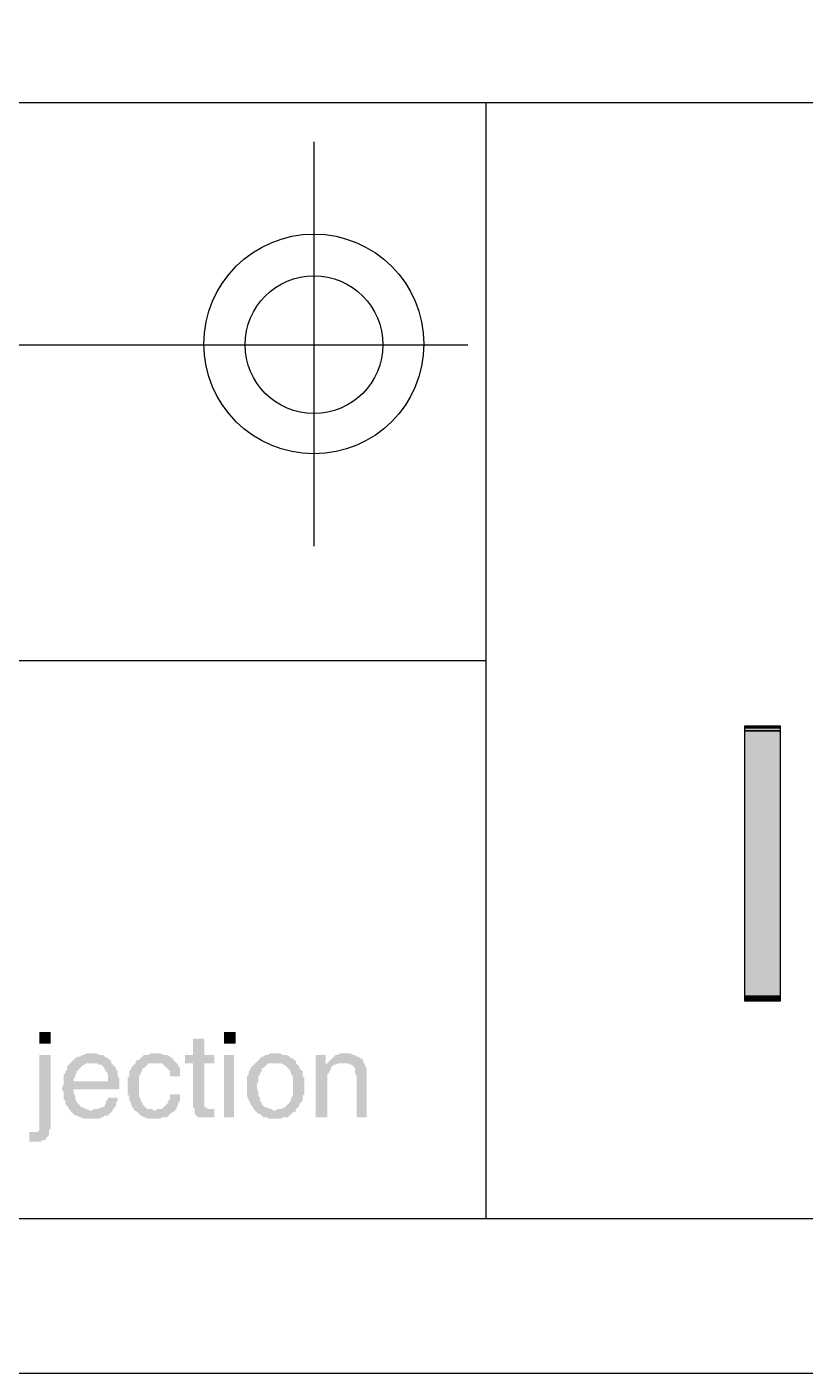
# Model space of a CAD drawing. Header units: millimetres. Extents: x 7018 to 13530, y 4187 to 5692.
# Drawn here: x 8321.88 to 8343.34, y 4951.87 to 4989 of the extents above; entities that cross this region are included whole.
import ezdxf

# ---------------------------------------------------------------- set-up
doc = ezdxf.new("R2010")
doc.units = ezdxf.units.MM

# ---------------------------------------------------------------- blocks, each defined once
blk = doc.blocks.new('fr')
at = {"transparency": 33554559}
blk.add_hatch(color=256, dxfattribs=at).paths.add_polyline_path([(1488.156, -437.24), (1488.156, -444.822), (1489.149, -444.822), (1489.149, -437.24)])
for points in [[(1488.201, -437.24), (1488.156, -437.24)], [(1489.149, -437.24), (1488.156, -437.24)], [(1489.149, -437.24), (1488.156, -437.24)], [(1489.149, -437.24), (1488.156, -437.24)], [(1489.149, -437.24), (1488.156, -437.24)], [(1489.149, -437.24), (1488.156, -437.24)], [(1489.149, -437.24), (1488.156, -437.24)], [(1489.149, -437.24), (1488.156, -437.24)], [(1489.149, -437.24), (1488.156, -437.24)], [(1489.149, -437.24), (1488.156, -437.24)], [(1489.149, -437.24), (1488.156, -437.24)], [(1489.149, -437.24), (1488.156, -437.24)], [(1489.149, -437.24), (1488.156, -437.24)], [(1489.149, -437.24), (1488.156, -437.24)], [(1489.149, -437.24), (1488.156, -437.24)], [(1489.149, -444.822), (1489.149, -437.24), (1488.156, -437.24), (1488.156, -444.822)], [(1489.149, -437.285), (1488.156, -437.285)], [(1489.149, -437.285), (1488.156, -437.285)], [(1488.246, -437.24), (1488.201, -437.24)], [(1488.291, -437.24), (1488.246, -437.24)], [(1488.337, -437.24), (1488.291, -437.24)], [(1488.427, -437.24), (1488.337, -437.24)], [(1488.562, -437.24), (1488.427, -437.24)], [(1488.788, -437.24), (1488.562, -437.24)], [(1488.878, -437.24), (1488.788, -437.24)], [(1488.968, -437.24), (1488.878, -437.24)], [(1489.014, -437.24), (1488.968, -437.24)], [(1489.059, -437.24), (1489.014, -437.24)], [(1489.104, -437.24), (1489.059, -437.24)], [(1489.149, -437.24), (1489.104, -437.24)], [(1489.149, -437.375), (1488.156, -437.375)], [(1489.149, -437.375), (1488.156, -437.375)], [(1489.149, -444.687), (1488.156, -444.687)], [(1489.149, -444.687), (1488.156, -444.687)], [(1489.149, -444.732), (1488.156, -444.732)], [(1489.149, -444.732), (1488.156, -444.732)], [(1489.149, -444.777), (1488.156, -444.777)], [(1489.149, -444.777), (1488.156, -444.777)], [(1489.149, -444.777), (1488.156, -444.777)], [(1489.149, -444.777), (1488.156, -444.777)], [(1489.149, -444.777), (1488.156, -444.777)], [(1489.149, -444.777), (1488.156, -444.777)], [(1489.149, -444.822), (1488.156, -444.822)], [(1489.149, -444.822), (1488.156, -444.822)], [(1489.149, -444.822), (1488.156, -444.822)], [(1489.149, -444.822), (1488.156, -444.822)], [(1488.201, -444.822), (1488.156, -444.822)], [(1488.246, -444.822), (1488.201, -444.822)], [(1488.291, -444.822), (1488.246, -444.822)], [(1488.337, -444.822), (1488.291, -444.822)], [(1488.472, -444.822), (1488.337, -444.822)], [(1488.698, -444.822), (1488.472, -444.822)], [(1488.788, -444.822), (1488.698, -444.822)], [(1488.923, -444.822), (1488.788, -444.822)], [(1489.014, -444.822), (1488.923, -444.822)], [(1489.059, -444.822), (1489.014, -444.822)], [(1489.104, -444.822), (1489.059, -444.822)], [(1489.149, -444.822), (1489.104, -444.822)]]:
    blk.add_lwpolyline(points, close=True)
blk.add_lwpolyline([(1489.149, -444.822), (1489.149, -444.777)])

msp = doc.modelspace()

# ---------------------------------------------------------------- hatches: boundary and pattern name
at = {"transparency": 33554559}
for points in [[(8322.533, 4960.961), (8322.533, 4961.277), (8322.217, 4961.277), (8322.217, 4960.961)], [(8326.776, 4961.096), (8326.46, 4961.096), (8326.46, 4960.645), (8326.234, 4960.645), (8326.234, 4960.419), (8326.46, 4960.419), (8326.46, 4959.201), (8326.505, 4959.156), (8326.505, 4959.02), (8326.55, 4958.975), (8326.55, 4958.975), (8326.595, 4958.93), (8327.046, 4958.93), (8327.046, 4959.156), (8326.866, 4959.156), (8326.821, 4959.201), (8326.776, 4959.201), (8326.776, 4960.419), (8327.046, 4960.419), (8327.046, 4960.645), (8326.776, 4960.645)], [(8327.633, 4960.961), (8327.633, 4961.277), (8327.317, 4961.277), (8327.317, 4960.961)], [(8322.533, 4960.645), (8322.217, 4960.645), (8322.217, 4958.569), (8322.172, 4958.524), (8321.946, 4958.524), (8321.946, 4958.253), (8322.262, 4958.253), (8322.307, 4958.298), (8322.398, 4958.298), (8322.398, 4958.343), (8322.443, 4958.388), (8322.488, 4958.434), (8322.488, 4958.569), (8322.533, 4958.614), (8322.533, 4958.704)], [(8323.661, 4960.69), (8323.526, 4960.69), (8323.436, 4960.645), (8323.391, 4960.645), (8323.346, 4960.6), (8323.3, 4960.6), (8323.21, 4960.555), (8323.165, 4960.51), (8323.12, 4960.465), (8323.075, 4960.419), (8323.797, 4960.419), (8323.887, 4960.374), (8323.932, 4960.374), (8323.977, 4960.329), (8324.023, 4960.284), (8324.023, 4960.239), (8324.068, 4960.194), (8324.113, 4960.103), (8324.113, 4959.923), (8323.165, 4959.923), (8322.894, 4959.878), (8322.894, 4959.833), (8322.849, 4959.742), (8322.849, 4959.697), (8322.894, 4959.607), (8322.894, 4959.427), (8322.939, 4959.381), (8322.939, 4959.291), (8322.984, 4959.246), (8323.03, 4959.201), (8323.03, 4959.156), (8323.075, 4959.111), (8323.075, 4959.111), (8323.12, 4959.065), (8323.165, 4959.02), (8323.21, 4958.975), (8323.255, 4958.975), (8323.346, 4958.93), (8323.391, 4958.93), (8323.436, 4958.885), (8323.887, 4958.885), (8323.932, 4958.93), (8323.977, 4958.93), (8324.023, 4958.975), (8324.113, 4958.975), (8324.158, 4959.02), (8324.203, 4959.065), (8324.248, 4959.111), (8323.616, 4959.111), (8323.526, 4959.156), (8323.481, 4959.156), (8323.436, 4959.201), (8323.391, 4959.201), (8323.346, 4959.246), (8323.3, 4959.291), (8323.3, 4959.291), (8323.255, 4959.336), (8323.21, 4959.427), (8323.21, 4959.517), (8323.165, 4959.607), (8323.165, 4959.697), (8324.429, 4959.697), (8324.429, 4960.013), (8324.384, 4960.058), (8324.384, 4960.194), (8324.338, 4960.239), (8324.338, 4960.284), (8324.293, 4960.329), (8324.248, 4960.374), (8324.203, 4960.419), (8324.203, 4960.465), (8324.158, 4960.51), (8324.113, 4960.555), (8324.023, 4960.6), (8323.977, 4960.645), (8323.887, 4960.645), (8323.797, 4960.69), (8323.752, 4960.69)], [(8325.422, 4960.69), (8325.286, 4960.69), (8325.241, 4960.645), (8325.106, 4960.645), (8325.061, 4960.6), (8325.015, 4960.555), (8324.97, 4960.51), (8324.925, 4960.51), (8324.88, 4960.465), (8324.88, 4960.419), (8325.602, 4960.419), (8325.647, 4960.374), (8325.692, 4960.329), (8325.738, 4960.284), (8325.783, 4960.239), (8325.828, 4960.194), (8325.828, 4960.058), (8326.099, 4960.058), (8326.099, 4960.284), (8326.053, 4960.329), (8326.053, 4960.374), (8326.008, 4960.419), (8325.963, 4960.465), (8325.918, 4960.51), (8325.918, 4960.555), (8325.873, 4960.555), (8325.828, 4960.6), (8325.738, 4960.645), (8325.647, 4960.645), (8325.557, 4960.69), (8325.512, 4960.69)], [(8327.588, 4958.93), (8327.588, 4960.645), (8327.317, 4960.645), (8327.317, 4958.93)], [(8328.716, 4960.69), (8328.581, 4960.69), (8328.536, 4960.645), (8328.445, 4960.645), (8328.4, 4960.6), (8328.355, 4960.6), (8328.31, 4960.555), (8328.265, 4960.51), (8328.22, 4960.465), (8328.175, 4960.419), (8328.175, 4960.419), (8328.13, 4960.374), (8328.084, 4960.329), (8328.039, 4960.284), (8328.039, 4960.239), (8327.994, 4960.194), (8327.994, 4960.103), (8327.949, 4960.058), (8327.949, 4959.788), (8327.949, 4959.517), (8327.994, 4959.427), (8327.994, 4959.381), (8328.039, 4959.336), (8328.039, 4959.291), (8328.084, 4959.246), (8328.13, 4959.156), (8328.175, 4959.111), (8328.716, 4959.111), (8328.671, 4959.111), (8328.626, 4959.156), (8328.581, 4959.156), (8328.491, 4959.201), (8328.445, 4959.201), (8328.4, 4959.246), (8328.355, 4959.291), (8328.355, 4959.336), (8328.31, 4959.381), (8328.31, 4959.472), (8328.265, 4959.517), (8328.265, 4959.652), (8328.22, 4959.697), (8328.22, 4959.833), (8328.265, 4959.923), (8328.265, 4960.058), (8328.31, 4960.103), (8328.31, 4960.149), (8328.355, 4960.194), (8328.355, 4960.284), (8328.4, 4960.284), (8328.445, 4960.329), (8328.491, 4960.374), (8328.536, 4960.419), (8328.716, 4960.419), (8329.303, 4960.465), (8329.258, 4960.51), (8329.213, 4960.555), (8329.168, 4960.555), (8329.122, 4960.6), (8329.032, 4960.645), (8328.942, 4960.645), (8328.852, 4960.69), (8328.807, 4960.69)], [(8330.115, 4960.645), (8329.845, 4960.645), (8329.845, 4958.93), (8330.16, 4958.93), (8330.16, 4959.833), (8330.16, 4960.103), (8330.206, 4960.149), (8330.251, 4960.239), (8330.251, 4960.284), (8330.251, 4960.284), (8330.296, 4960.329), (8330.341, 4960.374), (8330.115, 4960.374)], [(8330.657, 4960.69), (8330.522, 4960.69), (8330.431, 4960.645), (8330.386, 4960.645), (8330.341, 4960.6), (8330.296, 4960.555), (8330.251, 4960.51), (8330.206, 4960.465), (8330.115, 4960.374), (8330.386, 4960.374), (8330.476, 4960.419), (8330.612, 4960.419), (8331.153, 4960.465), (8331.153, 4960.51), (8331.108, 4960.555), (8331.063, 4960.555), (8331.018, 4960.6), (8330.973, 4960.6), (8330.928, 4960.645), (8330.883, 4960.645), (8330.792, 4960.69), (8330.747, 4960.69)], [(8323.075, 4960.419), (8323.075, 4960.419), (8323.03, 4960.374), (8322.984, 4960.329), (8322.984, 4960.239), (8322.939, 4960.194), (8322.939, 4960.149), (8322.894, 4960.103), (8322.894, 4959.878), (8323.165, 4959.923), (8323.165, 4959.968), (8323.21, 4960.058), (8323.21, 4960.103), (8323.255, 4960.149), (8323.255, 4960.194), (8323.3, 4960.239), (8323.346, 4960.284), (8323.391, 4960.329), (8323.436, 4960.374), (8323.481, 4960.374), (8323.526, 4960.419), (8323.661, 4960.419)], [(8324.88, 4960.419), (8324.835, 4960.374), (8324.79, 4960.329), (8324.745, 4960.284), (8324.745, 4960.239), (8324.7, 4960.194), (8324.7, 4960.058), (8324.654, 4960.013), (8324.654, 4959.562), (8324.7, 4959.517), (8324.7, 4959.381), (8324.745, 4959.336), (8324.745, 4959.291), (8324.79, 4959.201), (8324.835, 4959.156), (8324.835, 4959.111), (8325.422, 4959.111), (8325.376, 4959.111), (8325.331, 4959.156), (8325.196, 4959.156), (8325.151, 4959.201), (8325.106, 4959.246), (8325.061, 4959.291), (8325.061, 4959.336), (8325.015, 4959.381), (8325.015, 4959.427), (8324.97, 4959.517), (8324.97, 4960.058), (8325.015, 4960.103), (8325.015, 4960.149), (8325.061, 4960.239), (8325.061, 4960.284), (8325.106, 4960.284), (8325.151, 4960.329), (8325.196, 4960.374), (8325.241, 4960.419), (8325.422, 4960.419)], [(8329.303, 4960.465), (8328.716, 4960.419), (8328.897, 4960.419), (8328.942, 4960.374), (8328.987, 4960.374), (8329.032, 4960.329), (8329.077, 4960.284), (8329.122, 4960.239), (8329.168, 4960.149), (8329.168, 4960.103), (8329.213, 4960.058), (8329.213, 4959.517), (8329.168, 4959.472), (8329.168, 4959.427), (8329.122, 4959.336), (8329.077, 4959.291), (8329.077, 4959.291), (8329.032, 4959.246), (8328.987, 4959.201), (8328.897, 4959.156), (8328.807, 4959.156), (8328.716, 4959.111), (8328.175, 4959.111), (8328.22, 4959.065), (8328.265, 4959.02), (8328.31, 4959.02), (8328.355, 4958.975), (8328.4, 4958.93), (8328.491, 4958.93), (8328.536, 4958.885), (8328.897, 4958.885), (8328.942, 4958.93), (8329.077, 4958.93), (8329.122, 4958.975), (8329.168, 4959.02), (8329.213, 4959.065), (8329.258, 4959.065), (8329.303, 4959.111), (8329.303, 4959.156), (8329.348, 4959.201), (8329.393, 4959.246), (8329.393, 4959.291), (8329.438, 4959.336), (8329.484, 4959.381), (8329.484, 4959.517), (8329.529, 4959.562), (8329.529, 4959.788), (8329.529, 4960.013), (8329.484, 4960.058), (8329.484, 4960.194), (8329.438, 4960.239), (8329.393, 4960.284), (8329.393, 4960.329), (8329.348, 4960.374), (8329.303, 4960.419)], [(8331.153, 4960.465), (8330.612, 4960.419), (8330.747, 4960.419), (8330.792, 4960.374), (8330.837, 4960.374), (8330.883, 4960.329), (8330.883, 4960.329), (8330.928, 4960.284), (8330.928, 4960.149), (8330.973, 4960.058), (8330.973, 4958.93), (8331.244, 4958.93), (8331.244, 4960.284), (8331.199, 4960.329), (8331.199, 4960.374)], [(8326.099, 4959.562), (8325.828, 4959.562), (8325.828, 4959.427), (8325.783, 4959.381), (8325.783, 4959.336), (8325.738, 4959.291), (8325.692, 4959.246), (8325.647, 4959.201), (8325.602, 4959.156), (8325.467, 4959.156), (8325.422, 4959.111), (8324.835, 4959.111), (8324.88, 4959.111), (8324.925, 4959.065), (8324.97, 4959.02), (8325.015, 4958.975), (8325.106, 4958.93), (8325.151, 4958.93), (8325.196, 4958.885), (8325.557, 4958.885), (8325.602, 4958.93), (8325.738, 4958.93), (8325.783, 4958.975), (8325.828, 4959.02), (8325.873, 4959.065), (8325.918, 4959.065), (8325.963, 4959.111), (8326.008, 4959.156), (8326.008, 4959.201), (8326.053, 4959.291), (8326.053, 4959.336), (8326.099, 4959.381), (8326.099, 4959.472)], [(8324.384, 4959.472), (8324.113, 4959.472), (8324.113, 4959.427), (8324.068, 4959.381), (8324.068, 4959.336), (8324.023, 4959.246), (8323.977, 4959.201), (8323.932, 4959.201), (8323.842, 4959.156), (8323.752, 4959.156), (8323.661, 4959.111), (8324.248, 4959.111), (8324.248, 4959.156), (8324.293, 4959.201), (8324.338, 4959.246), (8324.338, 4959.336), (8324.384, 4959.381)]]:
    msp.add_hatch(color=256, dxfattribs=at).paths.add_polyline_path(points)

# ---------------------------------------------------------------- linework, layer by layer
msp.add_line((7972.65, 4956.132), (8381.906, 4956.132))
msp.add_lwpolyline([(8385.944, 4951.873), (8385.944, 5248.873), (7965.944, 5248.873), (7965.944, 4951.873)], close=True)
for points in [[(7985.468, 4986.912), (8381.906, 4986.912)], [(8334.538, 4986.912), (8334.538, 4956.132)], [(8329.799, 4974.681), (8329.799, 4985.829)], [(8315.177, 4980.232), (8334.042, 4980.232)], [(7985.468, 4971.522), (8334.538, 4971.522)]]:
    msp.add_lwpolyline(points)
for centre, radius in [((8329.793, 4980.254), 3.031), ((8329.795, 4980.233), 1.9)]:
    msp.add_circle(centre, radius)

# ---------------------------------------------------------------- block references
at = {"color": 0}
msp.add_blockref('fr', (6853.513, 5406.957), dxfattribs=at)

doc.saveas('drawing.dxf')
